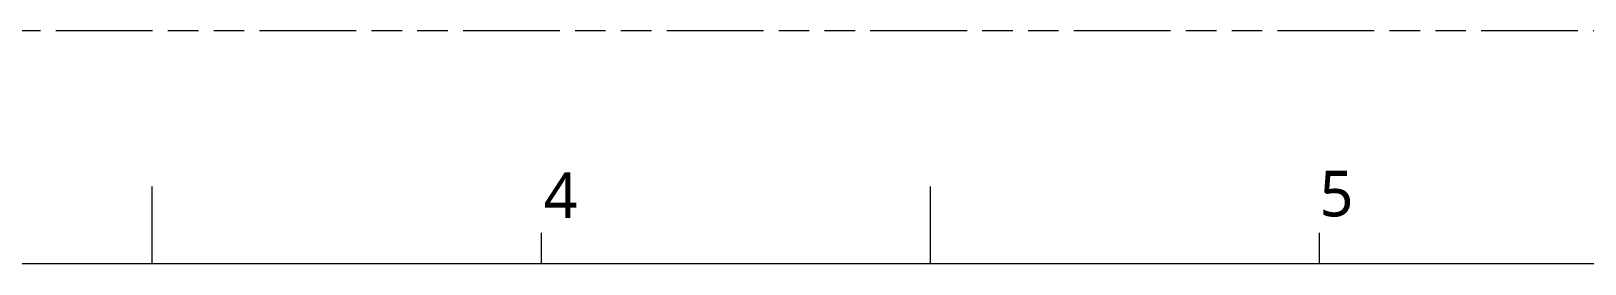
# Model space of a CAD drawing. Extents: x 726 to 4465, y 139 to 737.
# Drawn here: x 4073.3 to 4225.9, y 714.4 to 737.4 of the extents above; entities that cross this region are included whole.
import ezdxf

# ---------------------------------------------------------------- set-up
doc = ezdxf.new("R2010")
doc.units = 0
doc.linetypes.add('PHANTOM', pattern=[29.5, 9.5, -1.5, 3, -1.5, 3, -1.5, 9.5])
doc.layers.get('0').update_dxf_attribs({"lineweight": 5})
doc.layers.add('0PAPERF', color=2, linetype='PHANTOM', lineweight=5, plot=False)
doc.layers.add('DIM', color=3, linetype='Continuous', lineweight=5)
doc.styles.get("Standard").update_dxf_attribs({"font": 'txt.shx'})

msp = doc.modelspace()

# ---------------------------------------------------------------- linework, layer by layer
for p, q in [((4085.2, 714.43), (4085.2, 722.07)), ((4161.63, 714.43), (4161.63, 722.07)), ((4123.42, 714.43), (4123.42, 717.48)), ((4199.85, 714.43), (4199.85, 717.48)), ((4445.96, 714.43), (3855.9, 714.43))]:
    msp.add_line(p, q)
at = {"layer": '0PAPERF'}
msp.add_line((4465.23, 737.37), (3838.32, 737.37), dxfattribs=at)

# ---------------------------------------------------------------- texts
at = {"layer": 'DIM', "char_height": 4.4855, "width": 2.7309, "attachment_point": 1}
for s, insert in [('{\\fMicrosoft JhengHei|b0|i0|c136|p0;\\C0;4}', (4123.64, 723.44)), ('{\\fMicrosoft JhengHei|b0|i0|c136|p0;\\C0;5}', (4199.85, 723.6))]:
    msp.add_mtext(s, dxfattribs=dict(at, insert=insert))

doc.saveas('drawing.dxf')
